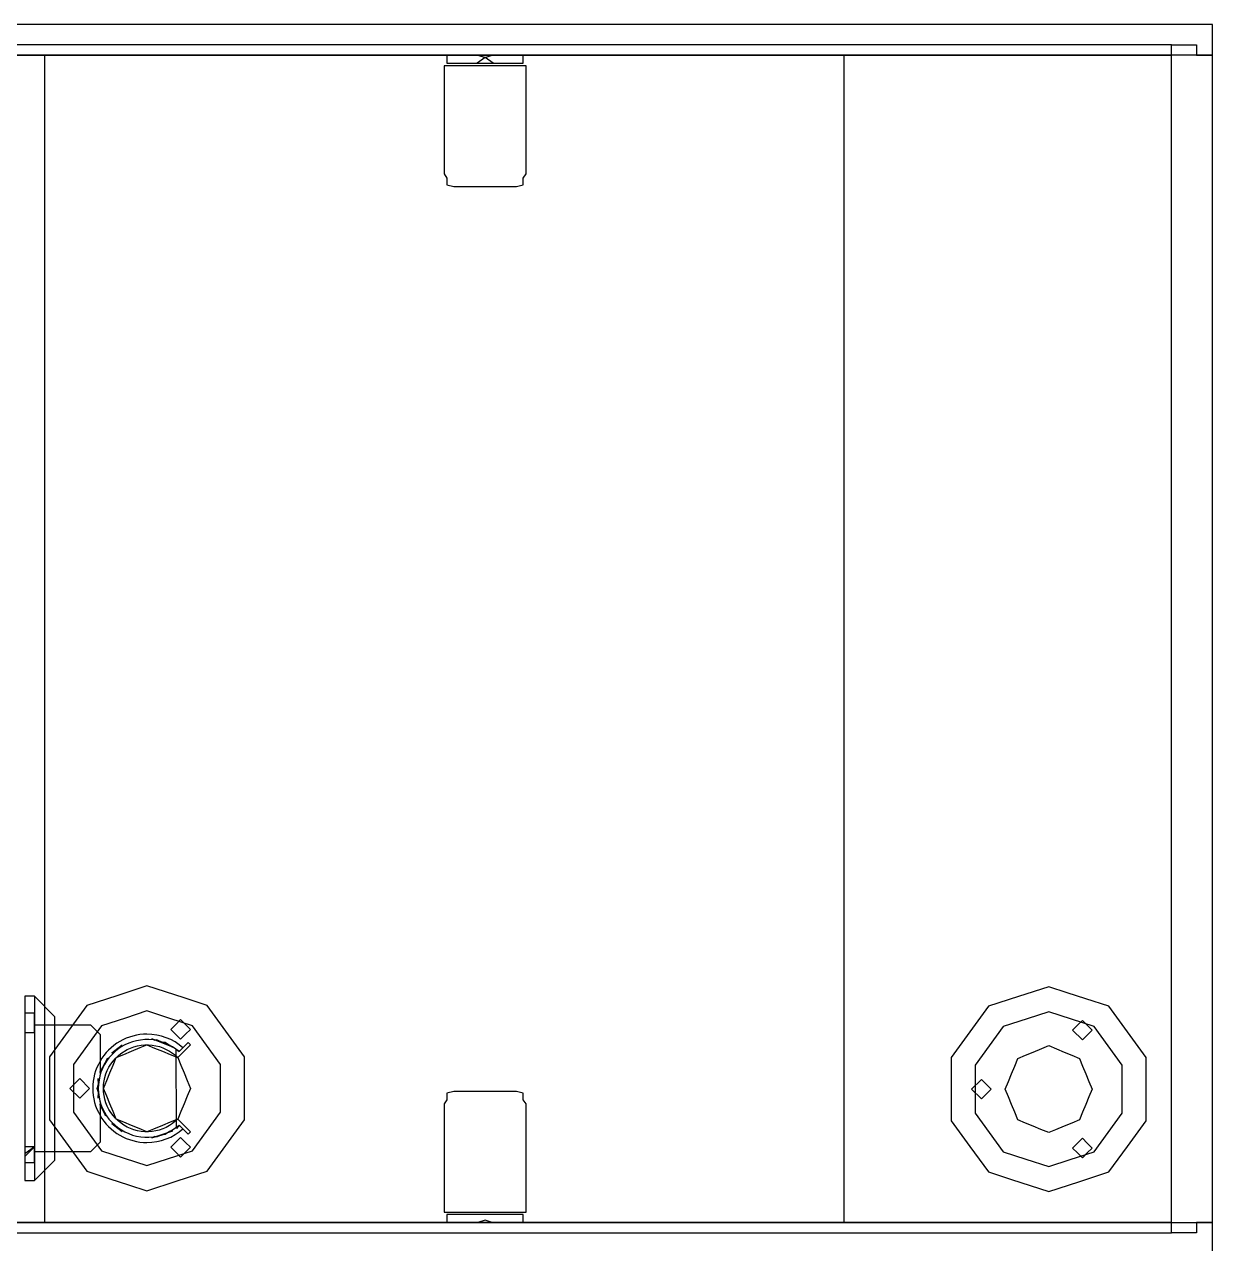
# Model space of a CAD drawing. Extents: x -23.2 to 18.8, y -18.4 to 11.3.
# Drawn here: x -5.2874 to -4.9192, y -5.0631 to -4.6852 of the extents above; entities that cross this region are included whole.
import ezdxf

# ---------------------------------------------------------------- set-up
doc = ezdxf.new("R2010")
doc.units = 0
doc.layers.add('FURNISHINGELEMENT', color=8, linetype='Continuous')

msp = doc.modelspace()

# ---------------------------------------------------------------- linework, layer by layer
at = {"layer": 'FURNISHINGELEMENT'}
for p, q in [((-4.91918, -4.68517, 5.36405), (-5.35733, -4.68517, 5.36405)), ((-4.91918, -4.69469, 5.36405), (-4.91918, -4.68517, 5.36405)), ((-4.93188, -4.69152, 3.55112), (-5.35733, -4.69152, 3.55112)), ((-4.93188, -4.69469, 3.55112), (-4.93188, -4.69152, 3.55112)), ((-4.93188, -4.69469, 5.36405), (-4.93188, -4.69152, 5.36405)), ((-4.93188, -4.69152, 5.36405), (-4.92421, -4.69152, 5.36405)), ((-4.92421, -4.69152, 5.36405), (-4.92421, -4.69469, 5.36405)), ((-4.91918, -4.69469, 5.36405), (-5.35733, -4.69469, 5.36405)), ((-5.35733, -4.69469, 5.36405), (-4.93188, -4.69469, 5.36405)), ((-4.93188, -4.69469, 5.05052), (-5.28113, -4.69469, 5.05052)), ((-5.28113, -4.69469, 5.05052), (-5.28113, -5.05664, 5.05052)), ((-4.93188, -4.69469, 3.76385), (-5.28113, -4.69469, 3.76385)), ((-5.28113, -4.69469, 3.76385), (-5.28113, -5.05664, 3.76385)), ((-5.15731, -4.69798, 4.94684), (-5.15731, -4.69978, 4.94609)), ((-5.13191, -4.69798, 4.94684), (-5.15731, -4.69798, 4.94684)), ((-5.15433, -4.69469, 5.01213), (-5.15644, -4.69469, 5.01126)), ((-5.15644, -4.69469, 5.01126), (-5.15644, -4.69723, 5.01126)), ((-5.15644, -4.69723, 5.01126), (-5.15433, -4.69723, 5.01213)), ((-5.13489, -4.69469, 5.01213), (-5.15433, -4.69469, 5.01213)), ((-5.15433, -4.69723, 5.01213), (-5.13489, -4.69723, 5.01213)), ((-5.14461, -4.69548, 4.9788), (-5.14707, -4.69723, 4.97771)), ((-5.14461, -4.69548, 4.99785), (-5.14707, -4.69723, 4.99676)), ((-5.14707, -4.69723, 4.97771), (-5.14588, -4.69723, 4.97722)), ((-5.14707, -4.69723, 4.99676), (-5.14588, -4.69723, 4.99627)), ((-5.14685, -4.69469, 4.97973), (-5.14461, -4.69548, 4.9788)), ((-5.14379, -4.69469, 4.97891), (-5.14685, -4.69469, 4.97973)), ((-5.14685, -4.69469, 4.99878), (-5.14461, -4.69548, 4.99785)), ((-5.14379, -4.69469, 4.99796), (-5.14685, -4.69469, 4.99878)), ((-5.14588, -4.69723, 4.97722), (-5.14461, -4.69723, 4.97705)), ((-5.14588, -4.69723, 4.99627), (-5.14461, -4.69723, 4.9961)), ((-5.14461, -4.69548, 4.9788), (-5.14237, -4.69469, 4.97973)), ((-5.14461, -4.69548, 4.99785), (-5.14237, -4.69469, 4.99878)), ((-5.14215, -4.69723, 4.97771), (-5.14461, -4.69548, 4.9788)), ((-5.14215, -4.69723, 4.99676), (-5.14461, -4.69548, 4.99785)), ((-5.14461, -4.69723, 4.97705), (-5.14334, -4.69723, 4.97722)), ((-5.14461, -4.69723, 4.9961), (-5.14334, -4.69723, 4.99627)), ((-5.14302, -4.69469, 4.97922), (-5.14379, -4.69469, 4.97891)), ((-5.14302, -4.69469, 4.99827), (-5.14379, -4.69469, 4.99796)), ((-5.14334, -4.69723, 4.97722), (-5.14215, -4.69723, 4.97771)), ((-5.14334, -4.69723, 4.99627), (-5.14215, -4.69723, 4.99676)), ((-5.14237, -4.69469, 4.97973), (-5.14302, -4.69469, 4.97922)), ((-5.14237, -4.69469, 4.99878), (-5.14302, -4.69469, 4.99827)), ((-5.13278, -4.69469, 5.01126), (-5.13489, -4.69469, 5.01213)), ((-5.13489, -4.69723, 5.01213), (-5.13278, -4.69723, 5.01126)), ((-5.13278, -4.69723, 5.01126), (-5.13278, -4.69469, 5.01126)), ((-5.13191, -4.69978, 4.94609), (-5.13191, -4.69798, 4.94684)), ((-4.93188, -4.69469, 4.45759), (-5.03348, -4.69469, 4.45759)), ((-5.03348, -4.69469, 4.45759), (-5.03348, -5.05664, 4.45759)), ((-4.93188, -5.05664, 3.55112), (-4.93188, -4.69469, 3.55112)), ((-4.93188, -5.05664, 4.45759), (-4.93188, -4.69469, 4.45759)), ((-4.93188, -5.05664, 5.05052), (-4.93188, -4.69469, 5.05052)), ((-4.93188, -5.05664, 3.76385), (-4.93188, -4.69469, 3.76385)), ((-4.92421, -4.69469, 5.36405), (-4.91918, -4.69469, 5.36405)), ((-4.91918, -5.05664, 5.36405), (-4.91918, -4.69469, 5.36405)), ((-5.15731, -4.69978, 4.94609), (-5.15731, -4.71763, 4.94609)), ((-5.13191, -4.71763, 4.94609), (-5.13191, -4.69978, 4.94609)), ((-5.15731, -4.71763, 4.94609), (-5.15731, -4.71867, 4.94634)), ((-5.15731, -4.71867, 4.94634), (-5.15731, -4.71949, 4.94702)), ((-5.15731, -4.71949, 4.94702), (-5.15731, -4.73153, 4.963)), ((-5.13191, -4.71867, 4.94634), (-5.13191, -4.71763, 4.94609)), ((-5.13191, -4.71949, 4.94702), (-5.13191, -4.71867, 4.94634)), ((-5.13191, -4.73153, 4.963), (-5.13191, -4.71949, 4.94702)), ((-5.15731, -4.73153, 4.963), (-5.15644, -4.7328, 4.96468)), ((-5.13278, -4.7328, 4.96468), (-5.13191, -4.73153, 4.963)), ((-5.15644, -4.7328, 4.96468), (-5.15644, -4.73486, 4.96313)), ((-5.15644, -4.73486, 4.96313), (-5.15433, -4.73538, 4.96382)), ((-5.15433, -4.73538, 4.96382), (-5.13489, -4.73538, 4.96382)), ((-5.13489, -4.73538, 4.96382), (-5.13278, -4.73486, 4.96313)), ((-5.13278, -4.73486, 4.96313), (-5.13278, -4.7328, 4.96468)), ((-5.24938, -4.98326, 3.5416), (-5.25871, -4.98629, 3.5416)), ((-5.24363, -4.98513, 3.5416), (-5.24938, -4.98326, 3.5416)), ((-5.23788, -4.987, 3.5416), (-5.24363, -4.98513, 3.5416)), ((-4.96998, -4.9835, 3.5416), (-4.97931, -4.98653, 3.5416)), ((-4.96423, -4.98537, 3.5416), (-4.96998, -4.9835, 3.5416)), ((-4.95848, -4.98724, 3.5416), (-4.96423, -4.98537, 3.5416)), ((-5.28724, -4.98645, 3.52597), (-5.28724, -5.0436, 3.52597)), ((-5.28424, -4.98645, 3.52597), (-5.28724, -4.98645, 3.52597)), ((-5.27789, -4.9928, 3.52597), (-5.28424, -4.98645, 3.52597)), ((-5.27789, -4.9928, 3.48134), (-5.28424, -4.98645, 3.48134)), ((-5.28424, -4.98645, 3.48134), (-5.28424, -5.0436, 3.48134)), ((-5.26805, -4.98932, 3.5416), (-5.27381, -4.99726, 3.5416)), ((-5.25871, -4.98629, 3.5416), (-5.26805, -4.98932, 3.5416)), ((-5.23072, -4.98932, 3.5416), (-5.23788, -4.987, 3.5416)), ((-5.22496, -4.99726, 3.5416), (-5.23072, -4.98932, 3.5416)), ((-4.97931, -4.98653, 3.5416), (-4.98865, -4.98957, 3.5416)), ((-4.95132, -4.98957, 3.5416), (-4.95848, -4.98724, 3.5416)), ((-5.28424, -4.99172, 3.49082), (-5.28724, -4.99172, 3.49082)), ((-5.28724, -4.99172, 3.49082), (-5.28724, -4.9947, 3.48784)), ((-5.28424, -4.9947, 3.48784), (-5.28424, -4.99172, 3.49082)), ((-5.27789, -5.03725, 3.52597), (-5.27789, -4.9928, 3.52597)), ((-5.27789, -5.03725, 3.48134), (-5.27789, -4.9928, 3.48134)), ((-5.24938, -4.99103, 3.46351), (-5.25608, -4.99321, 3.46351)), ((-5.24234, -4.99332, 3.46351), (-5.24938, -4.99103, 3.46351)), ((-4.98865, -4.98957, 3.5416), (-4.99441, -4.9975, 3.5416)), ((-4.96998, -4.99127, 3.46351), (-4.97668, -4.99345, 3.46351)), ((-4.96294, -4.99356, 3.46351), (-4.96998, -4.99127, 3.46351)), ((-4.94556, -4.9975, 3.5416), (-4.95132, -4.98957, 3.5416)), ((-5.28724, -4.9947, 3.48784), (-5.28724, -4.99768, 3.49082)), ((-5.28424, -4.99768, 3.49082), (-5.28424, -4.9947, 3.48784)), ((-5.26679, -4.99541, 3.51393), (-5.28424, -4.99541, 3.51393)), ((-5.28424, -4.99541, 3.51393), (-5.28424, -5.03464, 3.51393)), ((-5.26348, -4.99561, 3.46351), (-5.26783, -5.0016, 3.46351)), ((-5.26379, -4.99841, 3.51393), (-5.26679, -4.99541, 3.51393)), ((-5.25608, -4.99321, 3.46351), (-5.26348, -4.99561, 3.46351)), ((-5.23529, -4.99561, 3.46351), (-5.24234, -4.99332, 3.46351)), ((-5.24198, -4.99673, 3.5416), (-5.24046, -4.99522, 3.5416)), ((-5.23895, -4.99976, 3.5416), (-5.24198, -4.99673, 3.5416)), ((-5.24046, -4.99522, 3.5416), (-5.23895, -4.9937, 3.5416)), ((-5.23895, -4.9937, 3.5416), (-5.23743, -4.99522, 3.5416)), ((-5.23743, -4.99522, 3.5416), (-5.23592, -4.99673, 3.5416)), ((-5.23592, -4.99673, 3.5416), (-5.23743, -4.99825, 3.5416)), ((-5.23094, -5.0016, 3.46351), (-5.23529, -4.99561, 3.46351)), ((-4.98408, -4.99585, 3.46351), (-4.98843, -5.00185, 3.46351)), ((-4.97668, -4.99345, 3.46351), (-4.98408, -4.99585, 3.46351)), ((-4.95589, -4.99585, 3.46351), (-4.96294, -4.99356, 3.46351)), ((-4.96258, -4.99697, 3.5416), (-4.96106, -4.99546, 3.5416)), ((-4.96106, -4.99546, 3.5416), (-4.95955, -4.99394, 3.5416)), ((-4.95955, -4.99394, 3.5416), (-4.95803, -4.99546, 3.5416)), ((-4.95803, -4.99546, 3.5416), (-4.95652, -4.99697, 3.5416)), ((-4.95154, -5.00185, 3.46351), (-4.95589, -4.99585, 3.46351)), ((-5.28724, -4.99768, 3.49082), (-5.28424, -4.99768, 3.49082)), ((-5.27381, -4.99726, 3.5416), (-5.27958, -5.0052, 3.5416)), ((-5.26379, -5.01047, 3.51393), (-5.26379, -4.99841, 3.51393)), ((-5.25778, -5.00046, 3.51118), (-5.25871, -5.00104, 3.51118)), ((-5.25681, -4.99994, 3.51118), (-5.25778, -5.00046, 3.51118)), ((-5.25581, -4.99949, 3.51118), (-5.25681, -4.99994, 3.51118)), ((-5.25478, -4.9991, 3.51118), (-5.25581, -4.99949, 3.51118)), ((-5.25384, -5.00057, 3.51393), (-5.25505, -5.001, 3.51393)), ((-5.25373, -4.99879, 3.51118), (-5.25478, -4.9991, 3.51118)), ((-5.2526, -5.00025, 3.51393), (-5.25384, -5.00057, 3.51393)), ((-5.25266, -4.99854, 3.51118), (-5.25373, -4.99879, 3.51118)), ((-5.25158, -4.99836, 3.51118), (-5.25266, -4.99854, 3.51118)), ((-5.25134, -5.00003, 3.51393), (-5.2526, -5.00025, 3.51393)), ((-5.25048, -4.99825, 3.51118), (-5.25158, -4.99836, 3.51118)), ((-5.25006, -4.99992, 3.51393), (-5.25134, -5.00003, 3.51393)), ((-5.24938, -4.99821, 3.51118), (-5.25048, -4.99825, 3.51118)), ((-5.24878, -4.99992, 3.51393), (-5.25006, -4.99992, 3.51393)), ((-5.24786, -4.99828, 3.51118), (-5.24938, -4.99821, 3.51118)), ((-5.2475, -5.00002, 3.51393), (-5.24878, -4.99992, 3.51393)), ((-5.24791, -4.99967, 3.51163), (-5.24698, -5.0001, 3.51163)), ((-5.24137, -5.0022, 3.51163), (-5.24791, -4.99967, 3.51163)), ((-5.24635, -4.99849, 3.51118), (-5.24786, -4.99828, 3.51118)), ((-5.24624, -5.00023, 3.51393), (-5.2475, -5.00002, 3.51393)), ((-5.24698, -5.0001, 3.51163), (-5.24648, -4.99987, 3.51163)), ((-5.24648, -4.99987, 3.51163), (-5.24464, -5.00067, 3.51163)), ((-5.24487, -4.99883, 3.51118), (-5.24635, -4.99849, 3.51118)), ((-5.245, -5.00055, 3.51393), (-5.24624, -5.00023, 3.51393)), ((-5.24379, -5.00098, 3.51393), (-5.245, -5.00055, 3.51393)), ((-5.24342, -4.99931, 3.51118), (-5.24487, -4.99883, 3.51118)), ((-5.24464, -5.00067, 3.51163), (-5.24377, -5.00066, 3.51163)), ((-5.24377, -5.00066, 3.51163), (-5.24242, -5.0016, 3.51163)), ((-5.24203, -4.99991, 3.51118), (-5.24342, -4.99931, 3.51118)), ((-5.24069, -5.00064, 3.51118), (-5.24203, -4.99991, 3.51118)), ((-5.23942, -5.00149, 3.51118), (-5.24069, -5.00064, 3.51118)), ((-5.23743, -4.99825, 3.5416), (-5.23895, -4.99976, 3.5416)), ((-5.21919, -5.0052, 3.5416), (-5.22496, -4.99726, 3.5416)), ((-4.99441, -4.9975, 3.5416), (-5.00018, -5.00544, 3.5416)), ((-4.95955, -5.00001, 3.5416), (-4.96258, -4.99697, 3.5416)), ((-4.95803, -4.99849, 3.5416), (-4.95955, -5.00001, 3.5416)), ((-4.95652, -4.99697, 3.5416), (-4.95803, -4.99849, 3.5416)), ((-4.93979, -5.00544, 3.5416), (-4.94556, -4.9975, 3.5416)), ((-5.26783, -5.0016, 3.46351), (-5.27219, -5.0076, 3.46351)), ((-5.26201, -5.00393, 3.51118), (-5.26271, -5.00478, 3.51118)), ((-5.26126, -5.00313, 3.51118), (-5.26201, -5.00393, 3.51118)), ((-5.25961, -5.00168, 3.51118), (-5.26126, -5.00313, 3.51118)), ((-5.25939, -5.00369, 3.51393), (-5.26032, -5.00458, 3.51393)), ((-5.25709, -5.00166, 3.51163), (-5.26028, -5.00411, 3.51163)), ((-5.26028, -5.00411, 3.51163), (-5.25877, -5.00278, 3.51163)), ((-5.25871, -5.00104, 3.51118), (-5.25961, -5.00168, 3.51118)), ((-5.25839, -5.00288, 3.51393), (-5.25939, -5.00369, 3.51393)), ((-5.25877, -5.00278, 3.51163), (-5.25806, -5.00264, 3.51163)), ((-5.25733, -5.00216, 3.51393), (-5.25839, -5.00288, 3.51393)), ((-5.25833, -5.00492, 3.51393), (-5.25744, -5.00421, 3.51393)), ((-5.25806, -5.00264, 3.51163), (-5.25709, -5.00166, 3.51163)), ((-5.25744, -5.00421, 3.51393), (-5.25551, -5.003, 3.51393)), ((-5.25622, -5.00153, 3.51393), (-5.25733, -5.00216, 3.51393)), ((-5.25653, -5.00449, 3.46351), (-5.25415, -5.0035, 3.46351)), ((-5.25505, -5.001, 3.51393), (-5.25622, -5.00153, 3.51393)), ((-5.25551, -5.003, 3.51393), (-5.25448, -5.00253, 3.51393)), ((-5.25448, -5.00253, 3.51393), (-5.25341, -5.00214, 3.51393)), ((-5.25415, -5.0035, 3.46351), (-5.25146, -5.00239, 3.46351)), ((-5.25341, -5.00214, 3.51393), (-5.25231, -5.00185, 3.51393)), ((-5.25231, -5.00185, 3.51393), (-5.25118, -5.00165, 3.51393)), ((-5.25146, -5.00239, 3.46351), (-5.24938, -5.00153, 3.46351)), ((-5.25118, -5.00165, 3.51393), (-5.25005, -5.00155, 3.51393)), ((-5.25005, -5.00155, 3.51393), (-5.24891, -5.00154, 3.51393)), ((-5.24938, -5.00153, 3.46351), (-5.247, -5.00252, 3.46351)), ((-5.24891, -5.00154, 3.51393), (-5.24778, -5.00163, 3.51393)), ((-5.24778, -5.00163, 3.51393), (-5.24665, -5.00181, 3.51393)), ((-5.247, -5.00252, 3.46351), (-5.24462, -5.0035, 3.46351)), ((-5.24665, -5.00181, 3.51393), (-5.24555, -5.00209, 3.51393)), ((-5.24555, -5.00209, 3.51393), (-5.24447, -5.00246, 3.51393)), ((-5.24462, -5.0035, 3.46351), (-5.24224, -5.00449, 3.46351)), ((-5.24447, -5.00246, 3.51393), (-5.24343, -5.00292, 3.51393)), ((-5.24262, -5.0015, 3.51393), (-5.24379, -5.00098, 3.51393)), ((-5.24343, -5.00292, 3.51393), (-5.24243, -5.00346, 3.51393)), ((-5.2415, -5.00212, 3.51393), (-5.24262, -5.0015, 3.51393)), ((-5.24243, -5.00346, 3.51393), (-5.24148, -5.00409, 3.51393)), ((-5.24242, -5.0016, 3.51163), (-5.24137, -5.0022, 3.51163)), ((-5.24043, -5.00284, 3.51393), (-5.2415, -5.00212, 3.51393)), ((-5.24148, -5.00409, 3.51393), (-5.24058, -5.00475, 3.51393)), ((-5.23943, -5.00364, 3.51393), (-5.24043, -5.00284, 3.51393)), ((-5.24037, -5.00288, 3.51163), (-5.23945, -5.00362, 3.51163)), ((-5.24024, -5.02741, 3.51163), (-5.24037, -5.00288, 3.51163)), ((-5.23985, -5.00549, 3.51393), (-5.23589, -5.00153, 3.51393)), ((-5.23945, -5.00362, 3.51163), (-5.23922, -5.00343, 3.51163)), ((-5.23662, -5.00079, 3.51393), (-5.23943, -5.00364, 3.51393)), ((-5.23824, -5.00244, 3.51118), (-5.23942, -5.00149, 3.51118)), ((-5.23922, -5.00343, 3.51163), (-5.23874, -5.00292, 3.51141)), ((-5.23874, -5.00292, 3.51141), (-5.23824, -5.00244, 3.51118)), ((-5.23589, -5.00153, 3.51393), (-5.23662, -5.00079, 3.51393)), ((-5.22658, -5.0076, 3.46351), (-5.23094, -5.0016, 3.46351)), ((-4.98843, -5.00185, 3.46351), (-4.99279, -5.00784, 3.46351)), ((-4.97713, -5.00473, 3.46351), (-4.97475, -5.00375, 3.46351)), ((-4.97475, -5.00375, 3.46351), (-4.97206, -5.00263, 3.46351)), ((-4.97206, -5.00263, 3.46351), (-4.96998, -5.00177, 3.46351)), ((-4.96998, -5.00177, 3.46351), (-4.9676, -5.00276, 3.46351)), ((-4.9676, -5.00276, 3.46351), (-4.96522, -5.00375, 3.46351)), ((-4.96522, -5.00375, 3.46351), (-4.96284, -5.00473, 3.46351)), ((-4.94718, -5.00784, 3.46351), (-4.95154, -5.00185, 3.46351)), ((-5.27958, -5.0052, 3.5416), (-5.27958, -5.01501, 3.5416)), ((-5.27219, -5.0076, 3.46351), (-5.27219, -5.01501, 3.46351)), ((-5.26445, -5.00758, 3.51118), (-5.2649, -5.00858, 3.51118)), ((-5.26393, -5.00661, 3.51118), (-5.26445, -5.00758, 3.51118)), ((-5.26161, -5.00563, 3.51163), (-5.26398, -5.01005, 3.51163)), ((-5.26335, -5.00568, 3.51118), (-5.26393, -5.00661, 3.51118)), ((-5.26271, -5.00478, 3.51118), (-5.26335, -5.00568, 3.51118)), ((-5.26259, -5.00766, 3.51393), (-5.26317, -5.00881, 3.51393)), ((-5.26309, -5.00863, 3.51163), (-5.26248, -5.00746, 3.51163)), ((-5.26192, -5.00657, 3.51393), (-5.26259, -5.00766, 3.51393)), ((-5.26248, -5.00746, 3.51163), (-5.26161, -5.00563, 3.51163)), ((-5.26116, -5.00554, 3.51393), (-5.26192, -5.00657, 3.51393)), ((-5.26032, -5.00458, 3.51393), (-5.26116, -5.00554, 3.51393)), ((-5.26116, -5.00846, 3.51393), (-5.26057, -5.00749, 3.51393)), ((-5.26089, -5.01024, 3.46351), (-5.2599, -5.00786, 3.46351)), ((-5.26057, -5.00749, 3.51393), (-5.25989, -5.00657, 3.51393)), ((-5.2599, -5.00786, 3.46351), (-5.25891, -5.00548, 3.46351)), ((-5.25989, -5.00657, 3.51393), (-5.25914, -5.00571, 3.51393)), ((-5.25914, -5.00571, 3.51393), (-5.25833, -5.00492, 3.51393)), ((-5.25891, -5.00548, 3.46351), (-5.25653, -5.00449, 3.46351)), ((-5.24224, -5.00449, 3.46351), (-5.23986, -5.00548, 3.46351)), ((-5.24058, -5.00475, 3.51393), (-5.23985, -5.00549, 3.51393)), ((-5.23986, -5.00548, 3.46351), (-5.23887, -5.00786, 3.46351)), ((-5.23887, -5.00786, 3.46351), (-5.23788, -5.01024, 3.46351)), ((-5.22658, -5.01501, 3.46351), (-5.22658, -5.0076, 3.46351)), ((-5.21919, -5.01501, 3.5416), (-5.21919, -5.0052, 3.5416)), ((-5.00018, -5.00544, 3.5416), (-5.00018, -5.01525, 3.5416)), ((-4.99279, -5.00784, 3.46351), (-4.99279, -5.01525, 3.46351)), ((-4.98149, -5.01049, 3.46351), (-4.9805, -5.0081, 3.46351)), ((-4.9805, -5.0081, 3.46351), (-4.97951, -5.00572, 3.46351)), ((-4.97951, -5.00572, 3.46351), (-4.97713, -5.00473, 3.46351)), ((-4.96284, -5.00473, 3.46351), (-4.96046, -5.00572, 3.46351)), ((-4.96046, -5.00572, 3.46351), (-4.95947, -5.0081, 3.46351)), ((-4.95947, -5.0081, 3.46351), (-4.95848, -5.01049, 3.46351)), ((-4.94718, -5.01525, 3.46351), (-4.94718, -5.00784, 3.46351)), ((-4.93979, -5.01525, 3.5416), (-4.93979, -5.00544, 3.5416)), ((-5.27325, -5.01501, 3.5416), (-5.27022, -5.01197, 3.5416)), ((-5.27022, -5.01197, 3.5416), (-5.26719, -5.01501, 3.5416)), ((-5.26586, -5.01173, 3.51118), (-5.26604, -5.01282, 3.51118)), ((-5.26561, -5.01066, 3.51118), (-5.26586, -5.01173, 3.51118)), ((-5.26529, -5.00961, 3.51118), (-5.26561, -5.01066, 3.51118)), ((-5.2649, -5.00858, 3.51118), (-5.26529, -5.00961, 3.51118)), ((-5.2645, -5.01503, 3.51393), (-5.26379, -5.01047, 3.51393)), ((-5.26445, -5.01371, 3.51163), (-5.2645, -5.012, 3.51163)), ((-5.2645, -5.012, 3.51163), (-5.2645, -5.01801, 3.51163)), ((-5.26402, -5.01122, 3.51393), (-5.26429, -5.01248, 3.51393)), ((-5.26365, -5.01, 3.51393), (-5.26402, -5.01122, 3.51393)), ((-5.26398, -5.01005, 3.51163), (-5.26309, -5.00863, 3.51163)), ((-5.26317, -5.00881, 3.51393), (-5.26365, -5.01, 3.51393)), ((-5.26267, -5.01273, 3.51393), (-5.26243, -5.01162, 3.51393)), ((-5.26243, -5.01162, 3.51393), (-5.2621, -5.01053, 3.51393)), ((-5.2621, -5.01053, 3.51393), (-5.26167, -5.00948, 3.51393)), ((-5.26187, -5.01262, 3.46351), (-5.26089, -5.01024, 3.46351)), ((-5.26167, -5.00948, 3.51393), (-5.26116, -5.00846, 3.51393)), ((-5.23788, -5.01024, 3.46351), (-5.23689, -5.01262, 3.46351)), ((-4.98247, -5.01287, 3.46351), (-4.98149, -5.01049, 3.46351)), ((-4.95848, -5.01049, 3.46351), (-4.95749, -5.01287, 3.46351)), ((-5.27958, -5.01501, 3.5416), (-5.27958, -5.02482, 3.5416)), ((-5.27022, -5.01804, 3.5416), (-5.27325, -5.01501, 3.5416)), ((-5.27219, -5.01501, 3.46351), (-5.27219, -5.02242, 3.46351)), ((-5.26719, -5.01501, 3.5416), (-5.27022, -5.01804, 3.5416)), ((-5.26614, -5.01391, 3.51118), (-5.26618, -5.01501, 3.51118)), ((-5.26618, -5.01501, 3.51118), (-5.26614, -5.01611, 3.51118)), ((-5.26604, -5.01282, 3.51118), (-5.26614, -5.01391, 3.51118)), ((-5.26479, -5.01501, 3.51163), (-5.26445, -5.01371, 3.51163)), ((-5.26445, -5.01634, 3.51163), (-5.26479, -5.01501, 3.51163)), ((-5.26445, -5.01375, 3.51393), (-5.2645, -5.01503, 3.51393)), ((-5.2645, -5.01503, 3.51393), (-5.26445, -5.01631, 3.51393)), ((-5.26379, -5.01958, 3.51393), (-5.2645, -5.01503, 3.51393)), ((-5.26429, -5.01248, 3.51393), (-5.26445, -5.01375, 3.51393)), ((-5.26286, -5.01501, 3.46351), (-5.26187, -5.01262, 3.46351)), ((-5.26286, -5.015, 3.51393), (-5.26281, -5.01386, 3.51393)), ((-5.26281, -5.01614, 3.51393), (-5.26286, -5.015, 3.51393)), ((-5.26187, -5.01739, 3.46351), (-5.26286, -5.01501, 3.46351)), ((-5.26281, -5.01386, 3.51393), (-5.26267, -5.01273, 3.51393)), ((-5.23689, -5.01262, 3.46351), (-5.23591, -5.01501, 3.46351)), ((-5.23591, -5.01501, 3.46351), (-5.23689, -5.01739, 3.46351)), ((-5.22658, -5.02242, 3.46351), (-5.22658, -5.01501, 3.46351)), ((-5.21919, -5.02482, 3.5416), (-5.21919, -5.01501, 3.5416)), ((-5.00018, -5.01525, 3.5416), (-5.00018, -5.02506, 3.5416)), ((-4.99385, -5.01525, 3.5416), (-4.99082, -5.01222, 3.5416)), ((-4.99082, -5.01828, 3.5416), (-4.99385, -5.01525, 3.5416)), ((-4.99279, -5.01525, 3.46351), (-4.99279, -5.02266, 3.46351)), ((-4.99082, -5.01222, 3.5416), (-4.98779, -5.01525, 3.5416)), ((-4.98779, -5.01525, 3.5416), (-4.99082, -5.01828, 3.5416)), ((-4.98346, -5.01525, 3.46351), (-4.98247, -5.01287, 3.46351)), ((-4.98247, -5.01763, 3.46351), (-4.98346, -5.01525, 3.46351)), ((-4.95749, -5.01287, 3.46351), (-4.95651, -5.01525, 3.46351)), ((-4.95651, -5.01525, 3.46351), (-4.95749, -5.01763, 3.46351)), ((-4.94718, -5.02266, 3.46351), (-4.94718, -5.01525, 3.46351)), ((-4.93979, -5.02506, 3.5416), (-4.93979, -5.01525, 3.5416)), ((-5.26614, -5.01611, 3.51118), (-5.26604, -5.0172, 3.51118)), ((-5.26604, -5.0172, 3.51118), (-5.26586, -5.01828, 3.51118)), ((-5.26586, -5.01828, 3.51118), (-5.26561, -5.01935, 3.51118)), ((-5.26561, -5.01935, 3.51118), (-5.26529, -5.02041, 3.51118)), ((-5.2645, -5.01801, 3.51163), (-5.26445, -5.01634, 3.51163)), ((-5.26445, -5.01631, 3.51393), (-5.26429, -5.01758, 3.51393)), ((-5.26429, -5.01758, 3.51393), (-5.26402, -5.01883, 3.51393)), ((-5.26402, -5.01883, 3.51393), (-5.26364, -5.02006, 3.51393)), ((-5.26379, -5.03164, 3.51393), (-5.26379, -5.01958, 3.51393)), ((-5.26267, -5.01727, 3.51393), (-5.26281, -5.01614, 3.51393)), ((-5.26243, -5.01838, 3.51393), (-5.26267, -5.01727, 3.51393)), ((-5.2621, -5.01947, 3.51393), (-5.26243, -5.01838, 3.51393)), ((-5.26168, -5.02053, 3.51393), (-5.2621, -5.01947, 3.51393)), ((-5.26089, -5.01977, 3.46351), (-5.26187, -5.01739, 3.46351)), ((-5.23689, -5.01739, 3.46351), (-5.23788, -5.01977, 3.46351)), ((-5.15644, -5.01853, 4.96468), (-5.15731, -5.0198, 4.963)), ((-5.15433, -5.01595, 4.96382), (-5.15644, -5.01647, 4.96313)), ((-5.15644, -5.01647, 4.96313), (-5.15644, -5.01853, 4.96468)), ((-5.13489, -5.01595, 4.96382), (-5.15433, -5.01595, 4.96382)), ((-5.13278, -5.01647, 4.96313), (-5.13489, -5.01595, 4.96382)), ((-5.13278, -5.01853, 4.96468), (-5.13278, -5.01647, 4.96313)), ((-5.13191, -5.0198, 4.963), (-5.13278, -5.01853, 4.96468)), ((-4.98149, -5.02001, 3.46351), (-4.98247, -5.01763, 3.46351)), ((-4.95749, -5.01763, 3.46351), (-4.95848, -5.02001, 3.46351)), ((-5.27219, -5.02242, 3.46351), (-5.26783, -5.02841, 3.46351)), ((-5.26529, -5.02041, 3.51118), (-5.2649, -5.02143, 3.51118)), ((-5.2649, -5.02143, 3.51118), (-5.26445, -5.02244, 3.51118)), ((-5.26445, -5.02244, 3.51118), (-5.26393, -5.0234, 3.51118)), ((-5.26309, -5.02141, 3.51163), (-5.26398, -5.01996, 3.51163)), ((-5.26398, -5.01996, 3.51163), (-5.2622, -5.02357, 3.51163)), ((-5.26364, -5.02006, 3.51393), (-5.26316, -5.02125, 3.51393)), ((-5.26316, -5.02125, 3.51393), (-5.26259, -5.02239, 3.51393)), ((-5.26248, -5.02258, 3.51163), (-5.26309, -5.02141, 3.51163)), ((-5.26259, -5.02239, 3.51393), (-5.26192, -5.02349, 3.51393)), ((-5.2622, -5.02357, 3.51163), (-5.26248, -5.02258, 3.51163)), ((-5.26117, -5.02155, 3.51393), (-5.26168, -5.02053, 3.51393)), ((-5.26058, -5.02252, 3.51393), (-5.26117, -5.02155, 3.51393)), ((-5.2599, -5.02215, 3.46351), (-5.26089, -5.01977, 3.46351)), ((-5.2599, -5.02343, 3.51393), (-5.26058, -5.02252, 3.51393)), ((-5.25891, -5.02454, 3.46351), (-5.2599, -5.02215, 3.46351)), ((-5.23887, -5.02215, 3.46351), (-5.23986, -5.02454, 3.46351)), ((-5.23788, -5.01977, 3.46351), (-5.23887, -5.02215, 3.46351)), ((-5.23094, -5.02841, 3.46351), (-5.22658, -5.02242, 3.46351)), ((-5.15731, -5.0198, 4.963), (-5.15731, -5.03184, 4.94702)), ((-5.13191, -5.03184, 4.94702), (-5.13191, -5.0198, 4.963)), ((-4.99279, -5.02266, 3.46351), (-4.98843, -5.02865, 3.46351)), ((-4.9805, -5.0224, 3.46351), (-4.98149, -5.02001, 3.46351)), ((-4.97951, -5.02478, 3.46351), (-4.9805, -5.0224, 3.46351)), ((-4.95947, -5.0224, 3.46351), (-4.96046, -5.02478, 3.46351)), ((-4.95848, -5.02001, 3.46351), (-4.95947, -5.0224, 3.46351)), ((-4.95154, -5.02865, 3.46351), (-4.94718, -5.02266, 3.46351)), ((-5.27958, -5.02482, 3.5416), (-5.27381, -5.03275, 3.5416)), ((-5.26393, -5.0234, 3.51118), (-5.26335, -5.02434, 3.51118)), ((-5.26335, -5.02434, 3.51118), (-5.26271, -5.02523, 3.51118)), ((-5.26271, -5.02523, 3.51118), (-5.26201, -5.02608, 3.51118)), ((-5.26201, -5.02608, 3.51118), (-5.26126, -5.02688, 3.51118)), ((-5.26192, -5.02349, 3.51393), (-5.26115, -5.02452, 3.51393)), ((-5.26126, -5.02688, 3.51118), (-5.25961, -5.02833, 3.51118)), ((-5.26115, -5.02452, 3.51393), (-5.26031, -5.02548, 3.51393)), ((-5.26031, -5.02548, 3.51393), (-5.25938, -5.02637, 3.51393)), ((-5.25877, -5.02723, 3.51163), (-5.26028, -5.0259, 3.51163)), ((-5.26028, -5.0259, 3.51163), (-5.25709, -5.02835, 3.51163)), ((-5.25915, -5.02429, 3.51393), (-5.2599, -5.02343, 3.51393)), ((-5.25938, -5.02637, 3.51393), (-5.25839, -5.02717, 3.51393)), ((-5.25833, -5.02508, 3.51393), (-5.25915, -5.02429, 3.51393)), ((-5.25653, -5.02552, 3.46351), (-5.25891, -5.02454, 3.46351)), ((-5.25651, -5.02644, 3.51393), (-5.25833, -5.02508, 3.51393)), ((-5.25415, -5.02651, 3.46351), (-5.25653, -5.02552, 3.46351)), ((-5.25552, -5.02701, 3.51393), (-5.25651, -5.02644, 3.51393)), ((-5.25449, -5.02748, 3.51393), (-5.25552, -5.02701, 3.51393)), ((-5.25177, -5.0275, 3.46351), (-5.25415, -5.02651, 3.46351)), ((-5.24462, -5.02651, 3.46351), (-5.24731, -5.02762, 3.46351)), ((-5.24224, -5.02552, 3.46351), (-5.24462, -5.02651, 3.46351)), ((-5.24344, -5.0271, 3.51393), (-5.24448, -5.02756, 3.51393)), ((-5.24244, -5.02656, 3.51393), (-5.24344, -5.0271, 3.51393)), ((-5.24149, -5.02593, 3.51393), (-5.24244, -5.02656, 3.51393)), ((-5.23986, -5.02454, 3.46351), (-5.24224, -5.02552, 3.46351)), ((-5.2406, -5.02523, 3.51393), (-5.24149, -5.02593, 3.51393)), ((-5.23985, -5.02453, 3.51393), (-5.2406, -5.02523, 3.51393)), ((-5.24042, -5.0272, 3.51393), (-5.23942, -5.0264, 3.51393)), ((-5.23943, -5.02641, 3.51163), (-5.24024, -5.02741, 3.51163)), ((-5.23589, -5.02849, 3.51393), (-5.23985, -5.02453, 3.51393)), ((-5.23922, -5.02659, 3.51163), (-5.23943, -5.02641, 3.51163)), ((-5.23942, -5.0264, 3.51393), (-5.23662, -5.02922, 3.51393)), ((-5.23874, -5.02709, 3.51141), (-5.23922, -5.02659, 3.51163)), ((-5.23824, -5.02757, 3.51118), (-5.23874, -5.02709, 3.51141)), ((-5.22496, -5.03275, 3.5416), (-5.21919, -5.02482, 3.5416)), ((-5.00018, -5.02506, 3.5416), (-4.99441, -5.033, 3.5416)), ((-4.97713, -5.02577, 3.46351), (-4.97951, -5.02478, 3.46351)), ((-4.97475, -5.02675, 3.46351), (-4.97713, -5.02577, 3.46351)), ((-4.97237, -5.02774, 3.46351), (-4.97475, -5.02675, 3.46351)), ((-4.96522, -5.02675, 3.46351), (-4.96791, -5.02787, 3.46351)), ((-4.96284, -5.02577, 3.46351), (-4.96522, -5.02675, 3.46351)), ((-4.96046, -5.02478, 3.46351), (-4.96284, -5.02577, 3.46351)), ((-4.94556, -5.033, 3.5416), (-4.93979, -5.02506, 3.5416)), ((-5.26783, -5.02841, 3.46351), (-5.26348, -5.03441, 3.46351)), ((-5.25961, -5.02833, 3.51118), (-5.25871, -5.02897, 3.51118)), ((-5.25806, -5.02741, 3.51163), (-5.25877, -5.02723, 3.51163)), ((-5.25871, -5.02897, 3.51118), (-5.25778, -5.02955, 3.51118)), ((-5.25839, -5.02717, 3.51393), (-5.25732, -5.02789, 3.51393)), ((-5.25709, -5.02835, 3.51163), (-5.25806, -5.02741, 3.51163)), ((-5.25778, -5.02955, 3.51118), (-5.25681, -5.03007, 3.51118)), ((-5.25732, -5.02789, 3.51393), (-5.25621, -5.02852, 3.51393)), ((-5.25681, -5.03007, 3.51118), (-5.25581, -5.03052, 3.51118)), ((-5.25621, -5.02852, 3.51393), (-5.25504, -5.02905, 3.51393)), ((-5.25581, -5.03052, 3.51118), (-5.25478, -5.03091, 3.51118)), ((-5.25504, -5.02905, 3.51393), (-5.25383, -5.02948, 3.51393)), ((-5.25478, -5.03091, 3.51118), (-5.25373, -5.03123, 3.51118)), ((-5.25342, -5.02787, 3.51393), (-5.25449, -5.02748, 3.51393)), ((-5.25383, -5.02948, 3.51393), (-5.25259, -5.0298, 3.51393)), ((-5.25232, -5.02816, 3.51393), (-5.25342, -5.02787, 3.51393)), ((-5.25259, -5.0298, 3.51393), (-5.25133, -5.03002, 3.51393)), ((-5.2512, -5.02836, 3.51393), (-5.25232, -5.02816, 3.51393)), ((-5.24938, -5.02848, 3.46351), (-5.25177, -5.0275, 3.46351)), ((-5.25133, -5.03002, 3.51393), (-5.25005, -5.03013, 3.51393)), ((-5.25006, -5.02847, 3.51393), (-5.2512, -5.02836, 3.51393)), ((-5.24892, -5.02848, 3.51393), (-5.25006, -5.02847, 3.51393)), ((-5.25005, -5.03013, 3.51393), (-5.24877, -5.03013, 3.51393)), ((-5.24731, -5.02762, 3.46351), (-5.24938, -5.02848, 3.46351)), ((-5.24779, -5.02839, 3.51393), (-5.24892, -5.02848, 3.51393)), ((-5.24877, -5.03013, 3.51393), (-5.24749, -5.03002, 3.51393)), ((-5.24792, -5.03035, 3.51163), (-5.24135, -5.02815, 3.51163)), ((-5.24698, -5.02995, 3.51163), (-5.24792, -5.03035, 3.51163)), ((-5.24667, -5.02821, 3.51393), (-5.24779, -5.02839, 3.51393)), ((-5.24749, -5.03002, 3.51393), (-5.24623, -5.02981, 3.51393)), ((-5.2465, -5.03014, 3.51163), (-5.24698, -5.02995, 3.51163)), ((-5.24556, -5.02793, 3.51393), (-5.24667, -5.02821, 3.51393)), ((-5.24463, -5.02938, 3.51163), (-5.2465, -5.03014, 3.51163)), ((-5.24623, -5.02981, 3.51393), (-5.24499, -5.02949, 3.51393)), ((-5.24448, -5.02756, 3.51393), (-5.24556, -5.02793, 3.51393)), ((-5.24499, -5.02949, 3.51393), (-5.24378, -5.02907, 3.51393)), ((-5.24487, -5.03118, 3.51118), (-5.24342, -5.03071, 3.51118)), ((-5.24379, -5.02937, 3.51163), (-5.24463, -5.02938, 3.51163)), ((-5.24241, -5.02844, 3.51163), (-5.24379, -5.02937, 3.51163)), ((-5.24378, -5.02907, 3.51393), (-5.24261, -5.02854, 3.51393)), ((-5.24342, -5.03071, 3.51118), (-5.24203, -5.0301, 3.51118)), ((-5.24261, -5.02854, 3.51393), (-5.24149, -5.02792, 3.51393)), ((-5.24135, -5.02815, 3.51163), (-5.24241, -5.02844, 3.51163)), ((-5.24203, -5.0301, 3.51118), (-5.24069, -5.02937, 3.51118)), ((-5.24198, -5.03328, 3.5416), (-5.23895, -5.03025, 3.5416)), ((-5.24149, -5.02792, 3.51393), (-5.24042, -5.0272, 3.51393)), ((-5.24069, -5.02937, 3.51118), (-5.23942, -5.02853, 3.51118)), ((-5.23942, -5.02853, 3.51118), (-5.23824, -5.02757, 3.51118)), ((-5.23895, -5.03025, 3.5416), (-5.23743, -5.03177, 3.5416)), ((-5.23662, -5.02922, 3.51393), (-5.23589, -5.02849, 3.51393)), ((-5.23529, -5.03441, 3.46351), (-5.23094, -5.02841, 3.46351)), ((-4.98843, -5.02865, 3.46351), (-4.98408, -5.03465, 3.46351)), ((-4.96998, -5.02873, 3.46351), (-4.97237, -5.02774, 3.46351)), ((-4.96791, -5.02787, 3.46351), (-4.96998, -5.02873, 3.46351)), ((-4.96258, -5.03353, 3.5416), (-4.95955, -5.03049, 3.5416)), ((-4.95955, -5.03049, 3.5416), (-4.95803, -5.03201, 3.5416)), ((-4.95589, -5.03465, 3.46351), (-4.95154, -5.02865, 3.46351)), ((-5.28424, -5.03315, 3.48866), (-5.28724, -5.0361, 3.48787)), ((-5.28424, -5.03315, 3.48866), (-5.28724, -5.03531, 3.48776)), ((-5.28724, -5.03315, 3.48866), (-5.28724, -5.03378, 3.48817)), ((-5.28424, -5.03315, 3.48866), (-5.28724, -5.03315, 3.48866)), ((-5.28724, -5.03378, 3.48817), (-5.28724, -5.03531, 3.48776)), ((-5.28424, -5.03378, 3.48817), (-5.28424, -5.03315, 3.48866)), ((-5.28424, -5.03315, 3.48866), (-5.28424, -5.03684, 3.48817)), ((-5.28424, -5.03378, 3.48817), (-5.28424, -5.03315, 3.48866)), ((-5.28424, -5.03378, 3.48817), (-5.28424, -5.03315, 3.48866)), ((-5.28424, -5.03378, 3.48817), (-5.28424, -5.03315, 3.48866)), ((-5.28424, -5.03531, 3.48776), (-5.28424, -5.03378, 3.48817)), ((-5.28424, -5.03531, 3.48776), (-5.28424, -5.03378, 3.48817)), ((-5.28424, -5.03531, 3.48776), (-5.28424, -5.03378, 3.48817)), ((-5.28424, -5.03531, 3.48776), (-5.28424, -5.03378, 3.48817)), ((-5.28424, -5.03464, 3.51393), (-5.26679, -5.03464, 3.51393)), ((-5.27381, -5.03275, 3.5416), (-5.26805, -5.04069, 3.5416)), ((-5.26679, -5.03464, 3.51393), (-5.26379, -5.03164, 3.51393)), ((-5.26348, -5.03441, 3.46351), (-5.25643, -5.03669, 3.46351)), ((-5.25373, -5.03123, 3.51118), (-5.25266, -5.03148, 3.51118)), ((-5.25266, -5.03148, 3.51118), (-5.25158, -5.03166, 3.51118)), ((-5.25158, -5.03166, 3.51118), (-5.25048, -5.03177, 3.51118)), ((-5.25048, -5.03177, 3.51118), (-5.24938, -5.0318, 3.51118)), ((-5.24938, -5.0318, 3.51118), (-5.24786, -5.03173, 3.51118)), ((-5.24786, -5.03173, 3.51118), (-5.24635, -5.03153, 3.51118)), ((-5.24635, -5.03153, 3.51118), (-5.24487, -5.03118, 3.51118)), ((-5.24269, -5.03681, 3.46351), (-5.23529, -5.03441, 3.46351)), ((-5.24046, -5.0348, 3.5416), (-5.24198, -5.03328, 3.5416)), ((-5.23743, -5.03177, 3.5416), (-5.23592, -5.03328, 3.5416)), ((-5.23592, -5.03328, 3.5416), (-5.23743, -5.0348, 3.5416)), ((-5.23072, -5.04069, 3.5416), (-5.22496, -5.03275, 3.5416)), ((-5.15731, -5.03184, 4.94702), (-5.15731, -5.03266, 4.94634)), ((-5.15731, -5.03266, 4.94634), (-5.15731, -5.0337, 4.94609)), ((-5.15731, -5.0337, 4.94609), (-5.15731, -5.05155, 4.94609)), ((-5.13191, -5.03266, 4.94634), (-5.13191, -5.03184, 4.94702)), ((-5.13191, -5.0337, 4.94609), (-5.13191, -5.03266, 4.94634)), ((-5.13191, -5.05155, 4.94609), (-5.13191, -5.0337, 4.94609)), ((-4.99441, -5.033, 3.5416), (-4.98865, -5.04093, 3.5416)), ((-4.98408, -5.03465, 3.46351), (-4.97703, -5.03694, 3.46351)), ((-4.96329, -5.03705, 3.46351), (-4.95589, -5.03465, 3.46351)), ((-4.96106, -5.03504, 3.5416), (-4.96258, -5.03353, 3.5416)), ((-4.95803, -5.03201, 3.5416), (-4.95652, -5.03353, 3.5416)), ((-4.95652, -5.03353, 3.5416), (-4.95803, -5.03504, 3.5416)), ((-4.95132, -5.04093, 3.5416), (-4.94556, -5.033, 3.5416)), ((-5.28724, -5.03531, 3.48776), (-5.28724, -5.0361, 3.48787)), ((-5.28724, -5.03531, 3.48776), (-5.28724, -5.0361, 3.48787)), ((-5.28724, -5.0361, 3.48787), (-5.28724, -5.03684, 3.48817)), ((-5.28724, -5.0361, 3.48787), (-5.28724, -5.03684, 3.48817)), ((-5.28724, -5.0361, 3.48787), (-5.28724, -5.03684, 3.48817)), ((-5.28724, -5.03684, 3.48817), (-5.28724, -5.03748, 3.48866)), ((-5.28724, -5.03684, 3.48817), (-5.28724, -5.03748, 3.48866)), ((-5.28724, -5.03684, 3.48817), (-5.28724, -5.03748, 3.48866)), ((-5.28724, -5.03748, 3.48866), (-5.28724, -5.03796, 3.48929)), ((-5.28724, -5.03748, 3.48866), (-5.28724, -5.03796, 3.48929)), ((-5.28724, -5.03748, 3.48866), (-5.28724, -5.03796, 3.48929)), ((-5.28724, -5.03796, 3.48929), (-5.28424, -5.03796, 3.48929)), ((-5.28724, -5.03796, 3.48929), (-5.28424, -5.03796, 3.48929)), ((-5.28724, -5.03796, 3.48929), (-5.28424, -5.03796, 3.48929)), ((-5.28424, -5.0361, 3.48787), (-5.28424, -5.03531, 3.48776)), ((-5.28424, -5.0361, 3.48787), (-5.28424, -5.03531, 3.48776)), ((-5.28424, -5.0361, 3.48787), (-5.28424, -5.03531, 3.48776)), ((-5.28424, -5.0361, 3.48787), (-5.28424, -5.03531, 3.48776)), ((-5.28424, -5.03684, 3.48817), (-5.28424, -5.0361, 3.48787)), ((-5.28424, -5.03684, 3.48817), (-5.28424, -5.0361, 3.48787)), ((-5.28424, -5.03684, 3.48817), (-5.28424, -5.0361, 3.48787)), ((-5.28424, -5.03684, 3.48817), (-5.28424, -5.0361, 3.48787)), ((-5.28424, -5.03748, 3.48866), (-5.28424, -5.03684, 3.48817)), ((-5.28424, -5.03748, 3.48866), (-5.28424, -5.03684, 3.48817)), ((-5.28424, -5.03748, 3.48866), (-5.28424, -5.03684, 3.48817)), ((-5.28424, -5.0436, 3.52597), (-5.27789, -5.03725, 3.52597)), ((-5.28424, -5.0436, 3.48134), (-5.27789, -5.03725, 3.48134)), ((-5.28424, -5.03796, 3.48929), (-5.28424, -5.03748, 3.48866)), ((-5.28424, -5.03796, 3.48929), (-5.28424, -5.03748, 3.48866)), ((-5.28424, -5.03796, 3.48929), (-5.28424, -5.03748, 3.48866)), ((-5.25643, -5.03669, 3.46351), (-5.24938, -5.03898, 3.46351)), ((-5.24938, -5.03898, 3.46351), (-5.24269, -5.03681, 3.46351)), ((-5.23895, -5.03632, 3.5416), (-5.24046, -5.0348, 3.5416)), ((-5.23743, -5.0348, 3.5416), (-5.23895, -5.03632, 3.5416)), ((-4.97703, -5.03694, 3.46351), (-4.96998, -5.03923, 3.46351)), ((-4.96998, -5.03923, 3.46351), (-4.96329, -5.03705, 3.46351)), ((-4.95955, -5.03656, 3.5416), (-4.96106, -5.03504, 3.5416)), ((-4.95803, -5.03504, 3.5416), (-4.95955, -5.03656, 3.5416)), ((-5.26805, -5.04069, 3.5416), (-5.26089, -5.04302, 3.5416)), ((-5.24005, -5.04372, 3.5416), (-5.23072, -5.04069, 3.5416)), ((-4.98865, -5.04093, 3.5416), (-4.98149, -5.04326, 3.5416)), ((-4.96065, -5.04397, 3.5416), (-4.95132, -5.04093, 3.5416)), ((-5.28724, -5.0436, 3.52597), (-5.28424, -5.0436, 3.52597)), ((-5.26089, -5.04302, 3.5416), (-5.25514, -5.04489, 3.5416)), ((-5.25514, -5.04489, 3.5416), (-5.24938, -5.04675, 3.5416)), ((-5.24938, -5.04675, 3.5416), (-5.24005, -5.04372, 3.5416)), ((-4.98149, -5.04326, 3.5416), (-4.97574, -5.04513, 3.5416)), ((-4.97574, -5.04513, 3.5416), (-4.96998, -5.047, 3.5416)), ((-4.96998, -5.047, 3.5416), (-4.96065, -5.04397, 3.5416)), ((-5.15731, -5.05155, 4.94609), (-5.15731, -5.05335, 4.94684)), ((-5.15731, -5.05335, 4.94684), (-5.13191, -5.05335, 4.94684)), ((-5.13191, -5.05335, 4.94684), (-5.13191, -5.05155, 4.94609)), ((-5.35733, -5.05664, 5.36405), (-4.91918, -5.05664, 5.36405)), ((-4.93188, -5.05664, 5.36405), (-5.35733, -5.05664, 5.36405)), ((-5.28113, -5.05664, 5.05052), (-4.93188, -5.05664, 5.05052)), ((-5.28113, -5.05664, 3.76385), (-4.93188, -5.05664, 3.76385)), ((-5.15433, -5.0541, 5.01213), (-5.15644, -5.0541, 5.01126)), ((-5.15644, -5.0541, 5.01126), (-5.15644, -5.05664, 5.01126)), ((-5.15644, -5.05664, 5.01126), (-5.15433, -5.05664, 5.01213)), ((-5.13489, -5.0541, 5.01213), (-5.15433, -5.0541, 5.01213)), ((-5.15433, -5.05664, 5.01213), (-5.13489, -5.05664, 5.01213)), ((-5.14461, -5.05585, 4.9788), (-5.14685, -5.05664, 4.97973)), ((-5.14461, -5.05585, 4.9788), (-5.14685, -5.05664, 4.97973)), ((-5.14461, -5.05585, 4.99785), (-5.14685, -5.05664, 4.99878)), ((-5.14461, -5.05585, 4.99785), (-5.14685, -5.05664, 4.99878)), ((-5.14685, -5.05664, 4.97973), (-5.14619, -5.05664, 4.97922)), ((-5.14685, -5.05664, 4.97973), (-5.14619, -5.05664, 4.97922)), ((-5.14685, -5.05664, 4.99878), (-5.14619, -5.05664, 4.99827)), ((-5.14685, -5.05664, 4.99878), (-5.14619, -5.05664, 4.99827)), ((-5.14619, -5.05664, 4.97922), (-5.14461, -5.05664, 4.9788)), ((-5.14619, -5.05664, 4.97922), (-5.14461, -5.05664, 4.9788)), ((-5.14619, -5.05664, 4.99827), (-5.14461, -5.05664, 4.99785)), ((-5.14619, -5.05664, 4.99827), (-5.14461, -5.05664, 4.99785)), ((-5.14237, -5.05664, 4.97973), (-5.14461, -5.05585, 4.9788)), ((-5.14237, -5.05664, 4.97973), (-5.14461, -5.05585, 4.9788)), ((-5.14237, -5.05664, 4.99878), (-5.14461, -5.05585, 4.99785)), ((-5.14237, -5.05664, 4.99878), (-5.14461, -5.05585, 4.99785)), ((-5.14461, -5.05664, 4.9788), (-5.14379, -5.05664, 4.97891)), ((-5.14461, -5.05664, 4.9788), (-5.14379, -5.05664, 4.97891)), ((-5.14461, -5.05664, 4.99785), (-5.14379, -5.05664, 4.99796)), ((-5.14461, -5.05664, 4.99785), (-5.14379, -5.05664, 4.99796)), ((-5.14379, -5.05664, 4.97891), (-5.14302, -5.05664, 4.97922)), ((-5.14379, -5.05664, 4.97891), (-5.14302, -5.05664, 4.97922)), ((-5.14379, -5.05664, 4.99796), (-5.14302, -5.05664, 4.99827)), ((-5.14379, -5.05664, 4.99796), (-5.14302, -5.05664, 4.99827)), ((-5.14302, -5.05664, 4.97922), (-5.14237, -5.05664, 4.97973)), ((-5.14302, -5.05664, 4.97922), (-5.14237, -5.05664, 4.97973)), ((-5.14302, -5.05664, 4.99827), (-5.14237, -5.05664, 4.99878)), ((-5.14302, -5.05664, 4.99827), (-5.14237, -5.05664, 4.99878)), ((-5.13278, -5.0541, 5.01126), (-5.13489, -5.0541, 5.01213)), ((-5.13489, -5.05664, 5.01213), (-5.13278, -5.05664, 5.01126)), ((-5.13278, -5.05664, 5.01126), (-5.13278, -5.0541, 5.01126)), ((-5.03348, -5.05664, 4.45759), (-4.93188, -5.05664, 4.45759)), ((-4.93188, -5.05982, 3.55112), (-4.93188, -5.05664, 3.55112)), ((-4.93188, -5.05982, 5.36405), (-4.93188, -5.05664, 5.36405)), ((-4.91918, -5.05664, 5.36405), (-4.92421, -5.05664, 5.36405)), ((-4.92421, -5.05664, 5.36405), (-4.92421, -5.05982, 5.36405)), ((-4.91918, -5.06617, 5.36405), (-4.91918, -5.05664, 5.36405)), ((-5.35733, -5.05982, 3.55112), (-4.93188, -5.05982, 3.55112)), ((-4.92421, -5.05982, 5.36405), (-4.93188, -5.05982, 5.36405))]:
    msp.add_line(p, q, dxfattribs=at)

doc.saveas('drawing.dxf')
